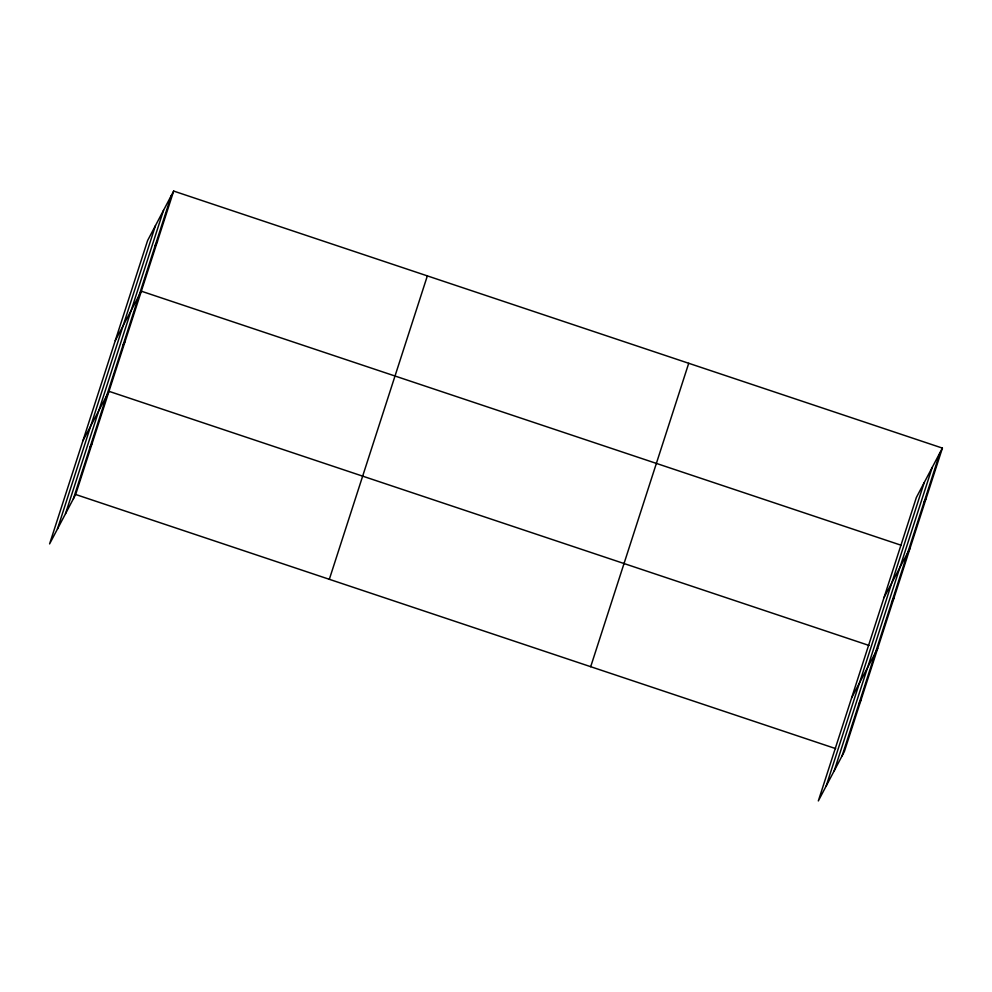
<?xml version="1.0" encoding="UTF-8"?>
<svg xmlns="http://www.w3.org/2000/svg" width="992" height="992" viewBox="0 0 992 992"><rect width="100%" height="100%" fill="white"/><g stroke="black" fill="none" stroke-linecap="round" stroke-linejoin="round"><path stroke-width="1.49" d="M57.437 529.034L155.459 225.618M65.509 513.72L163.531 210.292M73.358 498.852L171.38 195.424M173.674 191.072L147.622 240.486L49.6 543.901L75.652 494.487L173.674 191.072L942.4 448.099L844.378 751.514L818.326 800.928L916.348 497.513L942.4 448.099M329.332 579.303L427.354 275.888M590.699 666.698L688.721 363.283M826.162 786.061L924.184 482.645M834.235 770.747L932.257 467.331M842.084 755.879L940.106 452.464M155.198 245.495L157.505 241.13M115.27 340.603L141.323 291.189L901.356 545.315M122.859 345.625L125.153 341.26M82.931 440.733L108.984 391.319L869.004 645.445M90.012 447.268L92.318 442.903M923.924 502.522L926.23 498.17M883.996 597.643L910.048 548.229M891.585 602.652L893.879 598.288M851.657 697.773L877.709 648.359M858.737 704.295L861.044 699.943M75.652 494.487L835.686 748.613"/></g></svg>
